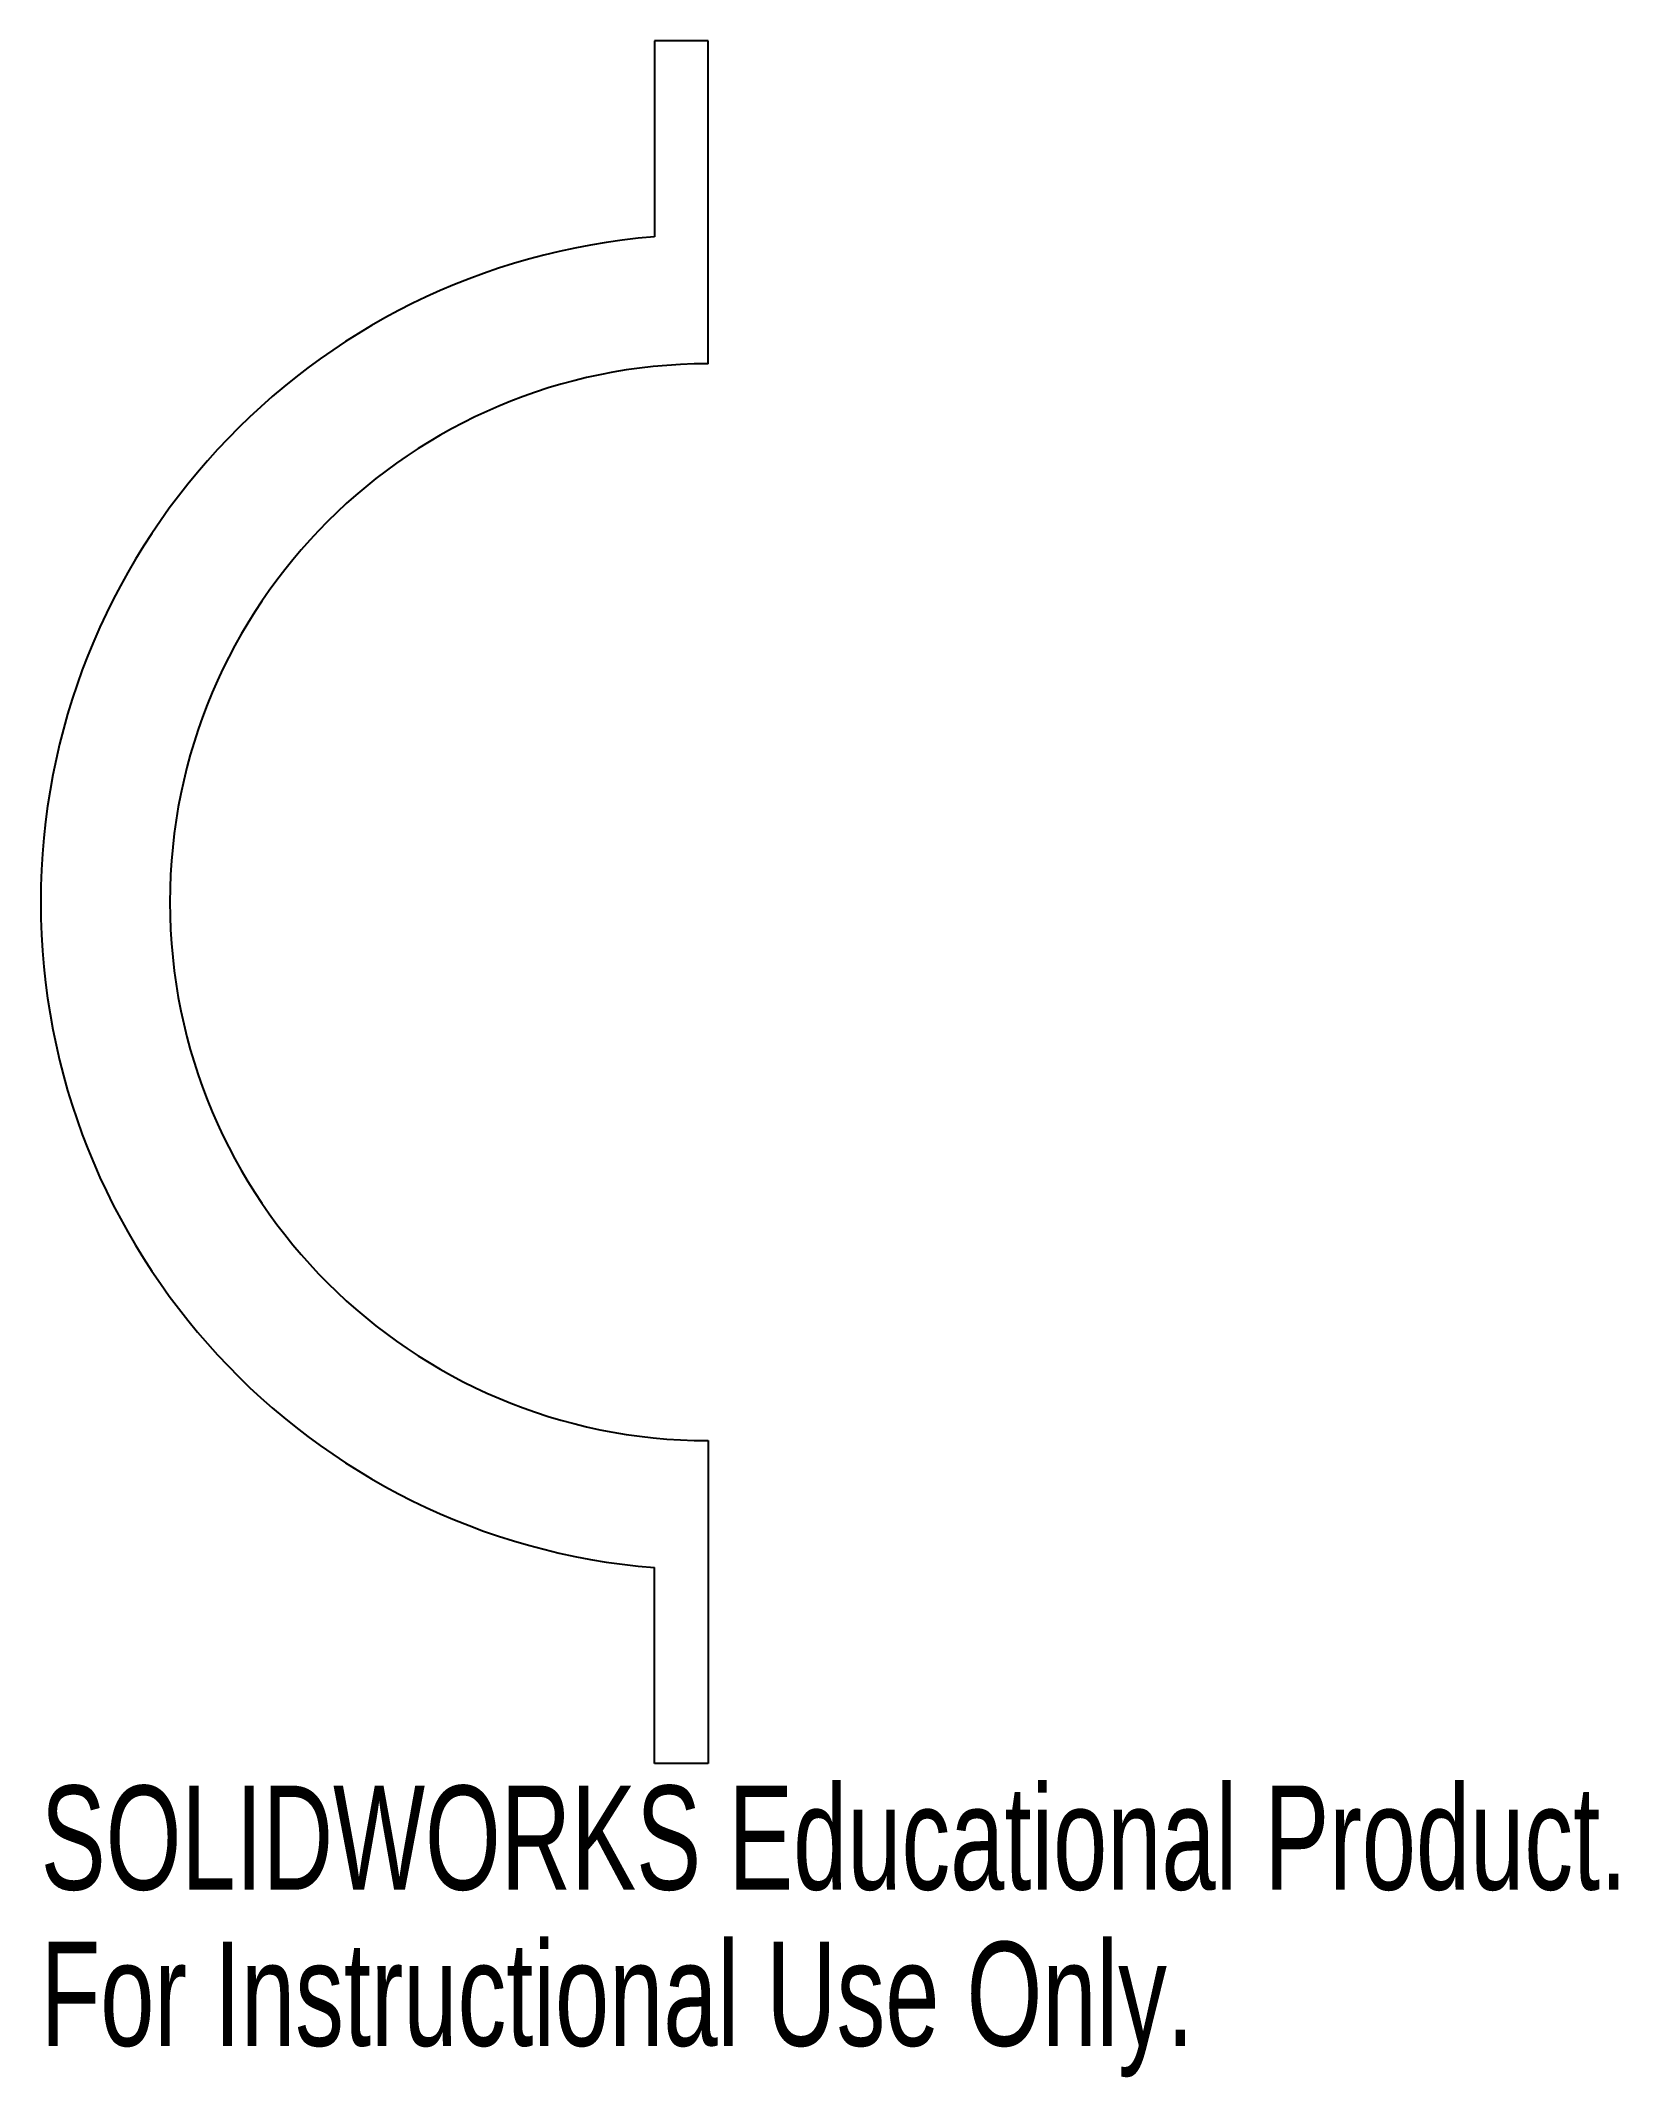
# Model space of a CAD drawing. Header units: millimetres. Extents: x -31 to 42.3, y -54.6 to 40.
import ezdxf

# ---------------------------------------------------------------- set-up
doc = ezdxf.new("R2010")
doc.units = ezdxf.units.MM
doc.styles.add('SLDTEXTSTYLE0', font='TXT', dxfattribs={"width": 0.7})

msp = doc.modelspace()

# ---------------------------------------------------------------- linework, layer by layer
at = {"color": 7, "linetype": 'Continuous', "lineweight": 25}
for p, q in [((-2.5, 40), (-2.5, 30.899)), ((0, 40), (-2.5, 40)), ((0, 25), (0, 40)), ((0, -25), (0, -40)), ((-2.5, -40), (-2.5, -30.899)), ((0, -40), (-2.5, -40))]:
    msp.add_line(p, q, dxfattribs=at)
for radius, start, end in [(31, 94.62565, 265.37435), (25, 90, 270)]:
    msp.add_arc((0, 0), radius, start, end, dxfattribs=at)

# ---------------------------------------------------------------- texts
at = {"color": 7, "linetype": 'Continuous', "char_height": 4.83362, "attachment_point": 1, "style": 'SLDTEXTSTYLE0'}
for s, insert in [('SOLIDWORKS Educational Product.', (-31, -41.02)), ('For Instructional Use Only.', (-31, -48.27))]:
    msp.add_mtext(s, dxfattribs=dict(at, insert=insert))

doc.saveas('drawing.dxf')
